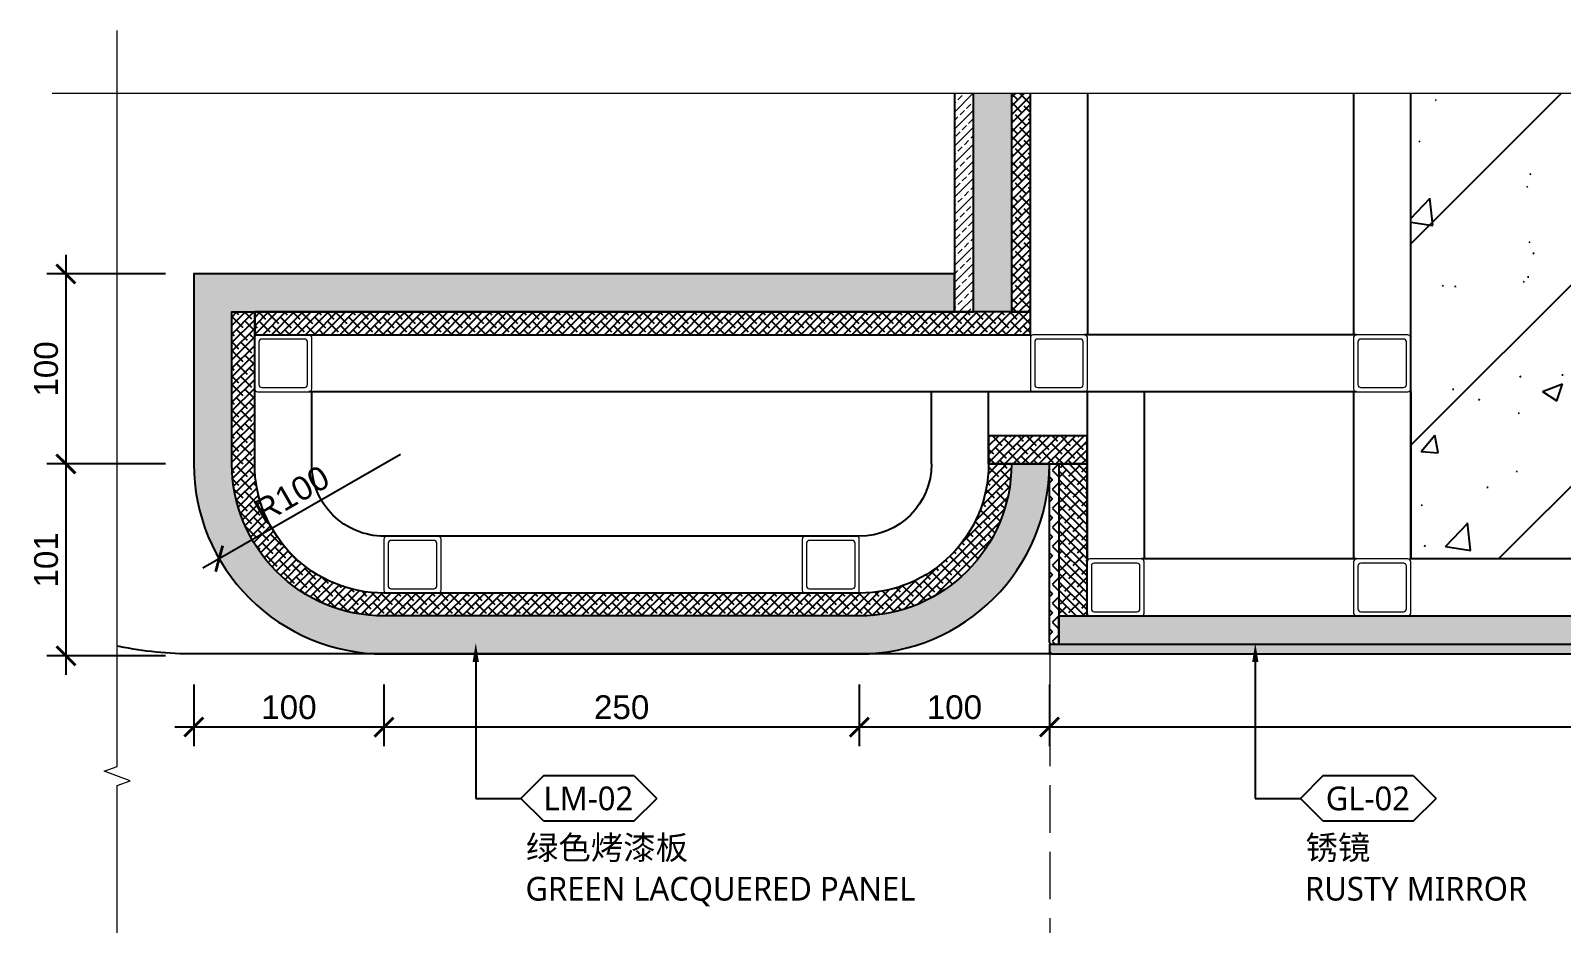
# Model space of a CAD drawing. Header units: millimetres. Extents: x 6321 to 61876, y 123 to 15211.
# Drawn here: x 49820 to 50625, y 9697 to 10167 of the extents above; entities that cross this region are included whole.
import ezdxf
from ezdxf import colors
from ezdxf.entities.mleader import LeaderData, LeaderLine
from ezdxf.enums import TextEntityAlignment as Align
from ezdxf.math import Vec2, Vec3
from ezdxf.xclip import XClip

# ---------------------------------------------------------------- set-up
doc = ezdxf.new("R2010")
doc.units = ezdxf.units.MM
doc.header["$XCLIPFRAME"] = 0
doc.linetypes.add('DASH', pattern=[0.35, 0.25, -0.1])
doc.layers.get('Defpoints').update_dxf_attribs({"color": 250})
for name, color, linetype, lineweight in [('_ACM-A-ANNO-DIMS', 2, 'Continuous', 13), ('_ACM-A-ANNO-DIMS @ 5', 2, 'Continuous', 13), ('_ACM-A-DETL-PATT', 8, 'Continuous', 0), ('_ACM-A-DETL-THIN', 2, 'Continuous', 9), ('_ACM-A-HACH', 251, 'Continuous', 9), ('IA10-16 Floor Detail$0$A-ELEV-HATC-8', 8, 'Continuous', 5)]:
    doc.layers.add(name, color=color, linetype=linetype, lineweight=lineweight)
for name, color, linetype in [('DE-MT', 2, 'Continuous'), ('I-DETL-LW01', 1, 'Continuous'), ('I-DETL-LW02', 2, 'Continuous'), ('I-DETL-LW251', 251, 'Continuous'), ('I-PL-IDS-MILL', 40, 'Continuous'), ('PE-尺寸标注', 44, 'Continuous'), ('Structure【大样结构线】', 30, 'Continuous'), ('WALL TYPE$0$G-ANNO-NOTE-CH', 7, 'Continuous'), ('WALL TYPE$0$HATCH', 8, 'Continuous'), ('WALL TYPE$0$I-SECT-LW03', 3, 'Continuous')]:
    doc.layers.add(name, color=color, linetype=linetype)
doc.styles.add('Arial', font='ARIALUNI.ttf')
doc.styles.add('WALL TYPE$0$Aecom Chinese', font='Microsoft YaHei.ttf')
doc.dimstyles.new('WALL TYPE$0$Aec-Arch-M-5', dxfattribs={"dimscale": 5, "dimtxt": 2.5, "dimasz": 2, "dimexe": 2, "dimexo": 3, "dimgap": 0.8, "dimtad": 1, "dimdec": 0, "dimrnd": 1, "dimzin": 3, "dimdsep": 46, "dimtxsty": 'Arial', "dimblk": 'WALL TYPE$0$_ArchTick', "dimcen": 2.5, "dimdle": 2, "dimclrt": 256, "dimazin": 2, "dimtfac": 0.75, "dimtdec": 0, "dimtix": 1, "dimtmove": 2, "dimatfit": 2, "dimfxl": 5, "dimtolj": 1, "dimtzin": 0, "dimarcsym": 0})

# ---------------------------------------------------------------- blocks, each defined once
blk = doc.blocks.new('A$C4abdce61')
at = {"layer": '_ACM-A-DETL-PATT'}
for points in [[(1.5, 0), (28.5, 0, 0.414214), (30, 1.5), (30, 28.5, 0.414214), (28.5, 30), (1.5, 30, 0.414214), (0, 28.5), (0, 1.5, 0.414214)], [(3.75, 2.25), (26.25, 2.25, 0.414214), (27.75, 3.75), (27.75, 26.25, 0.414214), (26.25, 27.75), (3.75, 27.75, 0.414214), (2.25, 26.25), (2.25, 3.75, 0.414214)]]:
    blk.add_lwpolyline(points, format="xyb", close=True, dxfattribs=at)
blk = doc.blocks.new('K_10')
h = blk.add_hatch()
h.set_pattern_fill('0-钢筋混凝土001-DOM', color=250, scale=15, pattern_type=2)
h.set_pattern_definition([(45, (-1297.5, -1060), (-53.033, 53.033), []), (50, (-1297.5, -1060), (107.589, -9.4128), [11.25, -123.75]), (355, (-1297.5, -1060), (-20.8127, 112.829), [9, -99]), (100.4514, (-1288.53, -1060.78), (86.7764, 103.416), [9.561, -105.1713]), (46.184, (-1297.5, -1030), (160.086, -24.828), [16.875, -185.625]), (96.6356, (-1284.16, -1032.07), (140.199, 146.118), [14.3415, -157.757]), (351.184, (-1297.5, -1030), (140.199, 146.118), [13.5, -148.5]), (21, (-1282.5, -1037.5), (89.536, -60.3928), [11.25, -123.75]), (326, (-1282.5, -1037.5), (36.4973, 108.7725), [9, -99]), (71.4514, (-1275.04, -1042.53), (126.0334, 48.3796), [9.561, -105.1713]), (37.5, (-1297.5, -1060), (1.824, 49.9341), [0.75, -97.8, 0.75, -100.5, 0.75, -99.375]), (7.5, (-1297.5, -1060), (39.4604, 59.1618), [0.75, -57.3, 0.75, -95.55, 0.75, -37.875]), (327.5, (-1330.95, -1060), (80.07337, -3.38323), [0.75, -37.5, 0.75, -117, 0.75, -155.25]), (317.5, (-1345.95, -1060), (87.478, 15.0157), [0.75, -48.75, 0.75, -77.7, 0.75, -110.25])])
h.paths.add_polyline_path([(-517.5, -2210), (-1047.5, -2210), (-1047.5, -3750), (-517.5, -3750)])
at = {"layer": 'I-DETL-LW251'}
h = blk.add_hatch(dxfattribs=at)
h.set_pattern_fill('ANSI38', color=250)
h.set_pattern_definition([(45, (-56422.3213, -12432.8615), (-2.24506403, 2.24506403), []), (135, (-56422.3213, -12432.8615), (-6.73519209, 2.24506403), [7.9375, -4.7625])])
h.paths.add_polyline_path([(-1257.5, -3620), (-1247.5, -3620), (-1247.5, -3218.29), (-1257.5, -3218.29)])
h = blk.add_hatch(dxfattribs=at)
h.set_pattern_fill('ANSI38', color=250, angle=180)
h.set_pattern_definition([(225, (-1667.5062, -3780), (2.245064, -2.245064), []), (315, (-1667.5062, -3780), (6.735192, -2.245064), [7.9375, -4.7625])])
h.paths.add_polyline_path([(-1667.51, -3700, 0.414214), (-1587.51, -3780), (-1337.5, -3780, 0.414213), (-1257.5, -3700), (-1269.5, -3700, -0.414213), (-1337.5, -3768), (-1587.51, -3768, -0.414214), (-1655.51, -3700), (-1655.51, -3620), (-1667.51, -3620)])
h = blk.add_hatch(dxfattribs=at)
h.set_pattern_fill('ANSI38', color=250, angle=180)
h.set_pattern_definition([(225, (-1655.5062, -3632), (2.245064, -2.245064), []), (315, (-1655.5062, -3632), (6.735192, -2.245064), [7.9375, -4.7625])])
h.paths.add_polyline_path([(-1247.5, -3620), (-1287.5, -3620), (-1287.5, -3620), (-1655.51, -3620), (-1655.51, -3632), (-1247.5, -3632)])
h = blk.add_hatch(dxfattribs=at)
h.set_pattern_fill('ANSI38', color=250, angle=180)
h.set_pattern_definition([(225, (49418.5666, 5113.455), (2.24506403, -2.24506403), []), (315, (49418.5666, 5113.455), (6.7351921, -2.24506403), [7.9375, -4.7625])])
h.paths.add_polyline_path([(-1269.5, -3700), (-1217.67, -3700), (-1217.67, -3685.17), (-1269.5, -3685.17)])
h = blk.add_hatch(dxfattribs=at)
h.set_pattern_fill('ANSI38', color=250, angle=90)
h.set_pattern_definition([(135, (7580.9548, -54388.0665), (-2.24506403, -2.24506403), []), (225, (7580.9548, -54388.0665), (-2.24506403, -6.7351921), [7.9375, -4.7625])])
h.paths.add_polyline_path([(-1232.5, -3700), (-1232.5, -3780), (-1217.67, -3780), (-1217.67, -3700)])
h = blk.add_hatch(dxfattribs=at)
h.set_pattern_fill('ANSI38', color=250, angle=90)
h.set_pattern_definition([(135, (-1232.5, -3795), (-2.245064, -2.245064), []), (225, (-1232.5, -3795), (-2.245064, -6.735192), [7.9375, -4.7625])])
h.paths.add_polyline_path([(-1232.5, -3780), (-1232.5, -3795), (-517.5, -3795), (-517.5, -3780)])
at = {"layer": 'IA10-16 Floor Detail$0$A-ELEV-HATC-8'}
h = blk.add_hatch(dxfattribs=at)
h.set_pattern_fill('ANSI33', color=8)
h.set_pattern_definition([(45, (-56422.321, -12432.8615), (-4.49012806, 4.49012806), []), (45, (-56417.831, -12432.8615), (-4.49012806, 4.49012806), [3.175, -1.5875])])
h.paths.add_polyline_path([(-1287.5, -3620), (-1277.5, -3620), (-1277.5, -3218.29), (-1287.5, -3218.29)])
at = {"layer": 'PE-尺寸标注'}
h = blk.add_hatch(dxfattribs=at)
h.set_pattern_fill('木纹面1', color=250, scale=5, angle=-90, style=0, pattern_type=2)
h.set_pattern_definition([(333.43495, (-56421.455, -12450.795), (-1e-09, -20), [4.621368, -17.7393114]), (310.601295, (-56404.161, -12437.638), (2e-08, -20), [4.158067, -88.037378]), (310.601295, (-56384.161, -12447.638), (2e-08, -20), [4.158067, -88.037378]), (310.601295, (-56364.161, -12457.638), (-1e-08, -20), [4.158067, -88.037378]), (333.43495, (-56424.25, -12440.647), (-1e-09, -20), [4.237008, -18.123672]), (320.19443, (-56420.46, -12442.542), (8e-10, -20), [2.24049, -75.862006]), (320.19443, (-56400.46, -12452.542), (8e-10, -20), [2.24049, -75.862006]), (320.19443, (-56380.46, -12462.542), (8e-10, -20), [2.24049, -75.862006]), (291.80141, (-56418.739, -12443.9765), (-3e-08, -20), [2.868712, -50.982936]), (303.690068, (-56417.673, -12446.64), (-1e-08, -20), [2.521813, -33.5337]), (333.43495, (-56416.274, -12448.738), (-8e-09, -20), [3.3552885, -19.005391]), (315, (-56413.273, -12450.239), (-3e-15, -20), [2.717818, -53.850724]), (315, (-56393.273, -12460.239), (-3e-15, -20), [2.717818, -53.850724]), (291.80141, (-56411.3516, -12452.161), (-3e-08, -20), [2.19237, -51.659278]), (333.43495, (-56424.712, -12434.166), (-8e-09, -20), [7.1896, -15.17108]), (320.19443, (-56418.281, -12437.382), (8e-10, -20), [4.573562, -73.528935]), (320.19443, (-56398.281, -12447.382), (8e-10, -20), [4.573562, -73.528935]), (320.19443, (-56378.281, -12457.382), (8e-10, -20), [4.573562, -73.528935]), (303.690068, (-56414.768, -12440.31), (-1e-08, -20), [2.2405595, -33.8149534]), (285.945396, (-56413.525, -12442.174), (-1.45e-06, -20), [3.5624845, -69.2386145]), (303.690068, (-56412.546, -12445.599), (-1e-08, -20), [4.0929665, -31.962546]), (320.19443, (-56410.276, -12449.005), (8e-10, -20), [5.197338, -72.90516]), (320.19443, (-56390.276, -12459.005), (8e-10, -20), [5.197338, -72.90516]), (320.19443, (-56370.276, -12469.005), (-3e-09, -20), [5.197338, -72.90516]), (291.80141, (-56406.283, -12452.332), (-3e-08, -20), [5.7145015, -48.137147]), (320.19443, (-56417.321, -12432.862), (8e-10, -20), [5.214067, -72.88843]), (320.19443, (-56397.321, -12442.862), (8e-10, -20), [5.214067, -72.88843]), (320.19443, (-56377.321, -12452.862), (8e-10, -20), [5.214067, -72.88843]), (303.690068, (-56413.316, -12436.2), (-1e-08, -20), [4.838075, -31.217438]), (296.565051, (-56410.632, -12440.225), (1e-09, -20), [7.98596, -81.456759]), (296.565051, (-56390.632, -12450.225), (1e-09, -20), [7.98596, -81.456759]), (310.601295, (-56407.06, -12447.368), (2e-08, -20), [4.319301, -87.876143]), (310.601295, (-56387.06, -12457.368), (2e-08, -20), [4.319301, -87.876143]), (310.601295, (-56367.06, -12467.368), (2e-08, -20), [4.319301, -87.876143]), (303.690068, (-56410.537, -12434.196), (-1e-08, -20), [2.735792, -33.319722]), (296.565051, (-56409.02, -12436.4725), (8e-09, -20), [7.158076, -82.284643]), (296.565051, (-56389.02, -12446.4725), (-8e-08, -20), [7.158076, -82.284643]), (310.601295, (-56405.819, -12442.875), (2e-08, -20), [1.700823, -90.494622]), (310.601295, (-56385.819, -12452.875), (2e-08, -20), [1.700823, -90.494622]), (310.601295, (-56365.819, -12462.875), (2e-08, -20), [1.700823, -90.494622])])
edge = h.paths.add_edge_path()
edge.add_arc((-1337.5, -3700), 80, 270.00003, 360, ccw=False)
edge.add_line((-1337.5, -3780), (-1587.51, -3780))
edge.add_arc((-1587.51, -3700), 80, 180, 270.00003, ccw=False)
edge.add_line((-1667.51, -3700), (-1667.51, -3620))
edge.add_line((-1667.51, -3620), (-1287.5, -3620))
edge.add_line((-1287.5, -3620), (-1287.5, -3600))
edge.add_line((-1287.5, -3600), (-1687.51, -3600))
edge.add_line((-1687.51, -3600), (-1687.51, -3700))
edge.add_arc((-1587.51, -3700), 100, 180, 270.00003)
edge.add_line((-1587.51, -3800), (-1337.5, -3800))
edge.add_arc((-1337.5, -3700), 100, 270.00003, 360)
edge.add_line((-1237.5, -3700), (-1257.5, -3700))
at = {"layer": 'Structure【大样结构线】'}
h = blk.add_hatch(dxfattribs=at)
h.set_pattern_fill('玻璃剖面', color=251, scale=5.00002, angle=270, pattern_type=2)
h.set_pattern_definition([(45, (-1237.5, -3805), (5.00002, 10.00004), [7.0711, -7.0711]), (315, (-1237.5, -3795), (5.00002, -10.00004), [7.0711, -7.0711])])
h.paths.add_polyline_path([(-1232.5, -3700), (-1237.5, -3700), (-1237.5, -3794), (-1236.5, -3795), (-1232.5, -3795), (-1232.5, -3780)])
h = blk.add_hatch(dxfattribs=at)
h.set_pattern_fill('玻璃剖面', color=251, scale=5.00002, angle=180, pattern_type=2)
h.set_pattern_definition([(315, (-511.5, -3795), (10.00004, -5.00002), [7.0711, -7.071096]), (225, (-501.5, -3795), (-10.00004, -5.00002), [7.071097, -7.071096])])
h.paths.add_polyline_path([(-501.5, -3795), (-1237.5, -3795), (-1237.5, -3799), (-1236.5, -3800), (-501.5, -3800)])
at = {"layer": 'WALL TYPE$0$HATCH'}
h = blk.add_hatch(dxfattribs=at)
h.set_pattern_fill('AR-SAND', color=8, scale=0.1)
h.set_pattern_definition([(37.5, (-56422.3213, -12432.8615), (-0.16000313, 4.89413237), [0, -3.8608, 0, -4.318, 0, -4.1275]), (7.5, (-56422.321, -12432.8615), (4.4952328, 7.168251), [0, -2.0828, 0, -3.4798, 0, -1.3335]), (327.5, (-56425.4455, -12432.8615), (7.9099237, 0.01437185), [0, -1.27, 0, -4.572, 0, -5.969]), (317.5, (-56425.4455, -12432.8615), (7.6355645, 2.2292932), [0, -0.635, 0, -2.9972, 0, -3.429])])
h.paths.add_polyline_path([(-1257.5, -3620), (-1257.5, -3218.29), (-1277.5, -3218.29), (-1277.5, -3620)])
at = {"layer": 'I-DETL-LW01'}
for p, q in [((-1217.5, -3334.87), (-1217.5, -3632)), ((-1077.5, -3334.87), (-1077.5, -3632)), ((-1076, -3632), (-1219, -3632)), ((-1076, -3662), (-1627.01, -3662)), ((-1217.67, -3662), (-1217.67, -3750)), ((-1187.67, -3662), (-1187.67, -3750)), ((-1077.5, -3662), (-1077.5, -3750)), ((-1047.5, -3662), (-1047.5, -3750)), ((-1076, -3750), (-1189.17, -3750))]:
    blk.add_line(p, q, dxfattribs=at)
for points in [[(-1257.5, -3620), (-1247.5, -3620), (-1247.5, -3218.29), (-1257.5, -3218.29)], [(-1655.51, -3632), (-1247.5, -3632), (-1247.5, -3620), (-1655.51, -3620)], [(-1269.5, -3700), (-1217.67, -3700), (-1217.67, -3685.17), (-1269.5, -3685.17)], [(-1232.5, -3700), (-1232.5, -3780), (-1217.67, -3780), (-1217.67, -3700)], [(-517.5, -3795), (-1232.5, -3795), (-1232.5, -3780), (-517.5, -3780)]]:
    blk.add_lwpolyline(points, close=True, dxfattribs=at)
for points in [[(-1257.5, -3700), (-1269.5, -3700, -0.414213), (-1337.5, -3768), (-1587.51, -3768, -0.414214), (-1655.51, -3700), (-1655.51, -3620)], [(-1299.5, -3700, -0.414213), (-1337.5, -3738), (-1587.51, -3738, -0.414214), (-1625.51, -3700), (-1625.51, -3662)]]:
    blk.add_lwpolyline(points, format="xyb", dxfattribs=at)
for points in [[(-1299.5, -3700), (-1299.5, -3662)], [(-1269.5, -3700), (-1269.5, -3662)]]:
    blk.add_lwpolyline(points, dxfattribs=at)
at = {"layer": 'I-DETL-LW02'}
for points in [[(-1287.5, -3620), (-1277.5, -3620), (-1277.5, -3218.29), (-1287.5, -3218.29)], [(-1232.5, -3700), (-1232.5, -3795), (-1236.5, -3795), (-1237.5, -3794), (-1237.5, -3700)], [(-501.5, -3795), (-1237.5, -3795), (-1237.5, -3799), (-1236.5, -3800), (-501.5, -3800)]]:
    blk.add_lwpolyline(points, close=True, dxfattribs=at)
blk.add_lwpolyline([(-1257.5, -3700, -0.414213), (-1337.5, -3780), (-1587.51, -3780, -0.414214), (-1667.51, -3700), (-1667.51, -3620), (-1287.5, -3620), (-1287.5, -3600), (-1687.51, -3600), (-1687.51, -3700, 0.414214), (-1587.51, -3800), (-1337.5, -3800, 0.414213), (-1237.5, -3700), (-1257.5, -3700)], format="xyb", dxfattribs=at)
at = {"layer": 'I-PL-IDS-MILL', "color": 8}
blk.add_lwpolyline([(-1236.5, -3800), (-1687.5, -3800, -0.414214), (-1887.5, -3600), (-1887.5, 0)], format="xyb", dxfattribs=at)
at = {"layer": 'WALL TYPE$0$I-SECT-LW03'}
blk.add_lwpolyline([(-517.5, -730), (-517.5, -3750), (-1047.5, -3750), (-1047.5, -730)], dxfattribs=at)
at = {"layer": '_ACM-A-DETL-THIN', "ltscale": 2}
for p in [(-1655.51, -3662), (-1247.5, -3662), (-1077.5, -3662), (-1587.51, -3768), (-1367.5, -3768), (-1217.67, -3780), (-1077.5, -3780)]:
    blk.add_blockref('A$C4abdce61', p, dxfattribs=at)
blk = doc.blocks.new('WALL TYPE$0$_ArchTick')
at = {"color": 0, "linetype": 'ByBlock', "const_width": 0.15}
blk.add_lwpolyline([(-0.5, -0.5), (0.5, 0.5)], dxfattribs=at)
blk = doc.blocks.new('*D160')
at = {"layer": 'DE-MT', "color": 0, "lineweight": -2, "transparency": 16777216}
for p, q in [((50356.16, 9822.41), (50356.16, 9789.91)), ((51092.16, 9822.41), (51092.16, 9789.91)), ((51102.16, 9799.91), (50346.16, 9799.91))]:
    blk.add_line(p, q, dxfattribs=at)
at = {"layer": 'Defpoints', "color": 0, "transparency": 16777216}
for p in [(50356.16, 9837.41), (51092.16, 9837.41), (50356.16, 9799.91)]:
    blk.add_point(p, dxfattribs=at)
at = {"layer": 'DE-MT', "color": 0, "lineweight": -2, "transparency": 16777216, "xscale": 10, "yscale": 10, "zscale": 10, "rotation": 180}
blk.add_blockref('WALL TYPE$0$_ArchTick', (50356.16, 9799.91), dxfattribs=at)
at = {"layer": 'DE-MT', "color": 0, "lineweight": -2, "transparency": 16777216, "xscale": 10, "yscale": 10, "zscale": 10}
blk.add_blockref('WALL TYPE$0$_ArchTick', (51092.16, 9799.91), dxfattribs=at)
at = {"layer": 'DE-MT', "transparency": 16777216, "insert": (50724.16, 9810.29), "char_height": 12.5, "attachment_point": 5, "style": 'Arial'}
blk.add_mtext('\\A1;736', dxfattribs=at)
blk = doc.blocks.new('*D161')
at = {"layer": 'DE-MT', "color": 0, "lineweight": -2, "transparency": 16777216}
for p, q in [((50256.16, 9822.41), (50256.16, 9789.91)), ((50356.16, 9822.41), (50356.16, 9789.91)), ((50366.16, 9799.91), (50246.16, 9799.91))]:
    blk.add_line(p, q, dxfattribs=at)
at = {"layer": 'Defpoints', "color": 0, "transparency": 16777216}
for p in [(50256.16, 9837.41), (50356.16, 9837.41), (50256.16, 9799.91)]:
    blk.add_point(p, dxfattribs=at)
at = {"layer": 'DE-MT', "color": 0, "lineweight": -2, "transparency": 16777216, "xscale": 10, "yscale": 10, "zscale": 10, "rotation": 180}
blk.add_blockref('WALL TYPE$0$_ArchTick', (50256.16, 9799.91), dxfattribs=at)
at = {"layer": 'DE-MT', "color": 0, "lineweight": -2, "transparency": 16777216, "xscale": 10, "yscale": 10, "zscale": 10}
blk.add_blockref('WALL TYPE$0$_ArchTick', (50356.16, 9799.91), dxfattribs=at)
at = {"layer": 'DE-MT', "transparency": 16777216, "insert": (50306.16, 9810.29), "char_height": 12.5, "attachment_point": 5, "style": 'Arial'}
blk.add_mtext('\\A1;100', dxfattribs=at)
blk = doc.blocks.new('*D162')
at = {"layer": 'DE-MT', "color": 0, "lineweight": -2, "transparency": 16777216}
for p, q in [((50006.16, 9822.41), (50006.16, 9789.91)), ((50256.16, 9822.41), (50256.16, 9789.91)), ((50266.16, 9799.91), (49996.16, 9799.91))]:
    blk.add_line(p, q, dxfattribs=at)
at = {"layer": 'Defpoints', "color": 0, "transparency": 16777216}
for p in [(50006.16, 9837.41), (50256.16, 9837.41), (50006.16, 9799.91)]:
    blk.add_point(p, dxfattribs=at)
at = {"layer": 'DE-MT', "color": 0, "lineweight": -2, "transparency": 16777216, "xscale": 10, "yscale": 10, "zscale": 10, "rotation": 180}
blk.add_blockref('WALL TYPE$0$_ArchTick', (50006.16, 9799.91), dxfattribs=at)
at = {"layer": 'DE-MT', "color": 0, "lineweight": -2, "transparency": 16777216, "xscale": 10, "yscale": 10, "zscale": 10}
blk.add_blockref('WALL TYPE$0$_ArchTick', (50256.16, 9799.91), dxfattribs=at)
at = {"layer": 'DE-MT', "transparency": 16777216, "insert": (50131.16, 9810.29), "char_height": 12.5, "attachment_point": 5, "style": 'Arial'}
blk.add_mtext('\\A1;250', dxfattribs=at)
blk = doc.blocks.new('*D163')
at = {"layer": 'DE-MT', "color": 0, "lineweight": -2, "transparency": 16777216}
for p, q in [((49906.16, 9822.41), (49906.16, 9789.91)), ((50006.16, 9822.41), (50006.16, 9789.91)), ((50016.16, 9799.91), (49896.16, 9799.91))]:
    blk.add_line(p, q, dxfattribs=at)
at = {"layer": 'Defpoints', "color": 0, "transparency": 16777216}
for p in [(49906.16, 9837.41), (50006.16, 9837.41), (49906.16, 9799.91)]:
    blk.add_point(p, dxfattribs=at)
at = {"layer": 'DE-MT', "color": 0, "lineweight": -2, "transparency": 16777216, "xscale": 10, "yscale": 10, "zscale": 10, "rotation": 180}
blk.add_blockref('WALL TYPE$0$_ArchTick', (49906.16, 9799.91), dxfattribs=at)
at = {"layer": 'DE-MT', "color": 0, "lineweight": -2, "transparency": 16777216, "xscale": 10, "yscale": 10, "zscale": 10}
blk.add_blockref('WALL TYPE$0$_ArchTick', (50006.16, 9799.91), dxfattribs=at)
at = {"layer": 'DE-MT', "transparency": 16777216, "insert": (49956.16, 9810.29), "char_height": 12.5, "attachment_point": 5, "style": 'Arial'}
blk.add_mtext('\\A1;100', dxfattribs=at)
blk = doc.blocks.new('*D167')
at = {"layer": 'DE-MT', "color": 0, "lineweight": -2, "transparency": 16777216}
for p, q in [((49838.89, 10048.41), (49838.89, 9928.41)), ((49891.16, 10038.41), (49828.89, 10038.41)), ((49891.16, 9938.41), (49828.89, 9938.41))]:
    blk.add_line(p, q, dxfattribs=at)
at = {"layer": 'Defpoints', "color": 0, "transparency": 16777216}
for p in [(49906.16, 10038.41), (49838.89, 9938.41), (49906.16, 9938.41)]:
    blk.add_point(p, dxfattribs=at)
at = {"layer": 'DE-MT', "color": 0, "lineweight": -2, "transparency": 16777216, "xscale": 10, "yscale": 10, "zscale": 10}
for p, rotation in [((49838.89, 10038.41), 90), ((49838.89, 9938.41), 270)]:
    blk.add_blockref('WALL TYPE$0$_ArchTick', p, dxfattribs=dict(at, rotation=rotation))
at = {"layer": 'DE-MT', "transparency": 16777216, "insert": (49828.5, 9988.41), "char_height": 12.5, "attachment_point": 5, "rotation": 90, "style": 'Arial'}
blk.add_mtext('\\A1;100', dxfattribs=at)
blk = doc.blocks.new('*D168')
at = {"layer": 'DE-MT', "color": 0, "lineweight": -2, "transparency": 16777216}
for p, q in [((49838.89, 9948.41), (49838.89, 9827.41)), ((49891.16, 9938.41), (49828.89, 9938.41)), ((49891.16, 9837.41), (49828.89, 9837.41))]:
    blk.add_line(p, q, dxfattribs=at)
at = {"layer": 'Defpoints', "color": 0, "transparency": 16777216}
for p in [(49906.16, 9938.41), (49838.89, 9837.41), (49906.16, 9837.41)]:
    blk.add_point(p, dxfattribs=at)
at = {"layer": 'DE-MT', "color": 0, "lineweight": -2, "transparency": 16777216, "xscale": 10, "yscale": 10, "zscale": 10}
for p, rotation in [((49838.89, 9938.41), 90), ((49838.89, 9837.41), 270)]:
    blk.add_blockref('WALL TYPE$0$_ArchTick', p, dxfattribs=dict(at, rotation=rotation))
at = {"layer": 'DE-MT', "transparency": 16777216, "insert": (49828.5, 9887.91), "char_height": 12.5, "attachment_point": 5, "rotation": 90, "style": 'Arial'}
blk.add_mtext('\\A1;101', dxfattribs=at)
blk = doc.blocks.new('*D169')
at = {"layer": 'DE-MT', "color": 0, "lineweight": -2, "transparency": 16777216}
blk.add_line((50014.83, 9943.39), (49910.8, 9883.56), dxfattribs=at)
at = {"layer": 'Defpoints', "color": 0, "transparency": 16777216}
for p in [(50006.16, 9938.41), (49919.47, 9888.55)]:
    blk.add_point(p, dxfattribs=at)
at = {"layer": 'DE-MT', "color": 0, "lineweight": -2, "transparency": 16777216, "xscale": 10, "yscale": 10, "zscale": 10, "rotation": 209.9060385389695}
blk.add_blockref('WALL TYPE$0$_ArchTick', (49919.47, 9888.55), dxfattribs=at)
at = {"layer": 'DE-MT', "transparency": 16777216, "insert": (49957.64, 9922.48), "char_height": 12.5, "attachment_point": 5, "rotation": 29.90604, "style": 'Arial'}
blk.add_mtext('\\A1;R100', dxfattribs=at)
blk = doc.blocks.new('WHA12202707')
at = {"transparency": 16777216}
for p, q in [((2.38, 2.38), (0, 0)), ((11.91, 2.38), (2.38, 2.38)), ((11.91, 2.38), (14.29, 0)), ((2.38, -2.38), (0, 0)), ((11.91, -2.38), (14.29, 0)), ((2.38, -2.38), (11.91, -2.38))]:
    blk.add_line(p, q, dxfattribs=at)
at = {"transparency": 16777216, "style": 'WALL TYPE$0$Aecom Chinese'}
blk.add_attdef('英文2', (0.49, -14.58), '', height=2.5, dxfattribs=at)
at = {"layer": 'WALL TYPE$0$G-ANNO-NOTE-CH', "transparency": 16777216, "style": 'WALL TYPE$0$Aecom Chinese'}
blk.add_attdef('编号', text='', height=2.5, dxfattribs=at).set_placement((7.1, 0), align=Align.MIDDLE)
for tag, p in [('中文', (0.54, -5.18)), ('英文', (0.49, -9.51))]:
    blk.add_attdef(tag, text='', height=2.5, dxfattribs=at).set_placement(p, align=Align.MIDDLE_LEFT)

msp = doc.modelspace()

# ---------------------------------------------------------------- linework, layer by layer
at = {"layer": '_ACM-A-ANNO-DIMS', "linetype": 'Continuous', "ltscale": 2}
for points in [[(49865.87, 9354.29), (49865.87, 9769.12), (49872.74, 9771.62), (49859, 9776.62), (49865.87, 9779.12), (49865.87, 10166.54)], [(49831.59, 10133.57), (50792.97, 10133.57), (50795.47, 10126.7), (50800.47, 10140.44), (50802.97, 10133.57), (51242.81, 10133.57)]]:
    msp.add_lwpolyline(points, dxfattribs=at)
at = {"layer": '_ACM-A-HACH', "linetype": 'DASH', "ltscale": 100}
msp.add_lwpolyline([(50356.28, 9839.29), (50356.28, 9591.94)], dxfattribs=at)

# ---------------------------------------------------------------- block references
ref = msp.add_blockref('K_10', (51593.66, 13638.41))
XClip(ref).set_block_clipping_path([(-1727.7968224373, -4250.1225852156), (-399.4793915151, -3504.8355796112)])

# ---------------------------------------------------------------- dimensions: what is measured, and where the dimension line sits
at = {"layer": 'DE-MT'}
for base, p1, p2, picture, middle in [((49838.89, 9938.41), (49906.16, 10038.41), (49906.16, 9938.41), '*D167', (49828.5, 9988.41)), ((49838.89, 9837.41), (49906.16, 9938.41), (49906.16, 9837.41), '*D168', (49828.5, 9887.91))]:
    dim = msp.add_linear_dim(base=base, p1=p1, p2=p2, angle=90, dimstyle='WALL TYPE$0$Aec-Arch-M-5', override={"dimzin": 8}, dxfattribs=at)
    dim.commit()
    dim.dimension.update_dxf_attribs({"geometry": picture, "text_midpoint": middle})
dim = msp.add_radius_dim(center=(50006.16, 9938.41), mpoint=(49919.47, 9888.55), dimstyle='WALL TYPE$0$Aec-Arch-M-5', override={"dimzin": 8}, dxfattribs=at)
dim.commit()
dim.dimension.update_dxf_attribs({"geometry": '*D169', "text_midpoint": (49957.64, 9922.48)})
for base, p1, p2, picture, middle in [((49906.16, 9799.91), (50006.16, 9837.41), (49906.16, 9837.41), '*D163', (49956.16, 9810.29)), ((50006.16, 9799.91), (50256.16, 9837.41), (50006.16, 9837.41), '*D162', (50131.16, 9810.29)), ((50256.16, 9799.91), (50356.16, 9837.41), (50256.16, 9837.41), '*D161', (50306.16, 9810.29)), ((50356.16, 9799.91), (51092.16, 9837.41), (50356.16, 9837.41), '*D160', (50724.16, 9810.29))]:
    dim = msp.add_linear_dim(base=base, p1=p1, p2=p2, dimstyle='WALL TYPE$0$Aec-Arch-M-5', override={"dimzin": 8}, dxfattribs=at)
    dim.commit()
    dim.dimension.update_dxf_attribs({"geometry": picture, "text_midpoint": middle})

# ---------------------------------------------------------------- leaders
at = {"layer": '_ACM-A-ANNO-DIMS @ 5'}
ml = msp.add_multileader_block('Standard', dxfattribs=at)
ml.set_content('WHA12202707', color=256, scale=5)
ml.set_attribute('编号', 'LM-02', width=0)
ml.set_attribute('中文', '绿色烤漆板', width=0)
ml.set_attribute('英文', 'GREEN LACQUERED PANEL', width=0)
ml.set_attribute('英文2', '', width=0)
ml.set_leader_properties(color=2)
ml.build(insert=Vec2(0, 0))
ml.multileader.update_dxf_attribs({"text_right_attachment_type": 6, "dogleg_length": 0.36, "arrow_head_size": 10, "scale": 5})
ctx = ml.context
ctx.base_point, ctx.scale, ctx.char_height, ctx.arrow_head_size, ctx.landing_gap_size, ctx.plane_origin = Vec3(50078.13, 9762.38), 5, 375, 10, 0.45, Vec3(52663.04, 5627.57)
ctx.right_attachment = 6
notes = []
notes.append((ctx, [(0, (1, 1, 0), (50054.43, 9762.38), (1, 0), 23.7, [(0, [(50054.43, 9844.19)], 0, [])])]))
ctx.block.insert = Vec3(50078.13, 9762.38)
ml = msp.add_multileader_block('Standard', dxfattribs=at)
ml.set_content('WHA12202707', color=256, scale=5)
ml.set_attribute('编号', 'GL-02', width=0)
ml.set_attribute('中文', '锈镜', width=0)
ml.set_attribute('英文', 'RUSTY MIRROR', width=0)
ml.set_attribute('英文2', '', width=0)
ml.set_leader_properties(color=2)
ml.build(insert=Vec2(0, 0))
ml.multileader.update_dxf_attribs({"text_right_attachment_type": 6, "dogleg_length": 0.36, "arrow_head_size": 10, "scale": 5})
ctx = ml.context
ctx.base_point, ctx.scale, ctx.char_height, ctx.arrow_head_size, ctx.landing_gap_size, ctx.plane_origin = Vec3(50488.13, 9762.38), 5, 375, 10, 0.45, Vec3(53073.04, 5627.57)
ctx.right_attachment = 6
notes.append((ctx, [(0, (1, 1, 0), (50464.43, 9762.38), (1, 0), 23.7, [(0, [(50464.43, 9844.19)], 0, [])])]))
ctx.block.insert = Vec3(50488.13, 9762.38)
for ctx, leaders in notes:
    for number, flags, end, landing, length, lines in leaders:
        leader = LeaderData()
        leader.index, (leader.has_last_leader_line, leader.has_dogleg_vector, leader.attachment_direction) = number, flags
        leader.last_leader_point, leader.dogleg_vector, leader.dogleg_length = Vec3(end), Vec3(landing), length
        for number, points, colour, breaks in lines:
            line = LeaderLine()
            line.index, line.vertices, line.color, line.breaks = number, Vec3.list(points), colors.encode_raw_color(colour), breaks
            leader.lines.append(line)
        ctx.leaders.append(leader)

doc.saveas('drawing.dxf')
